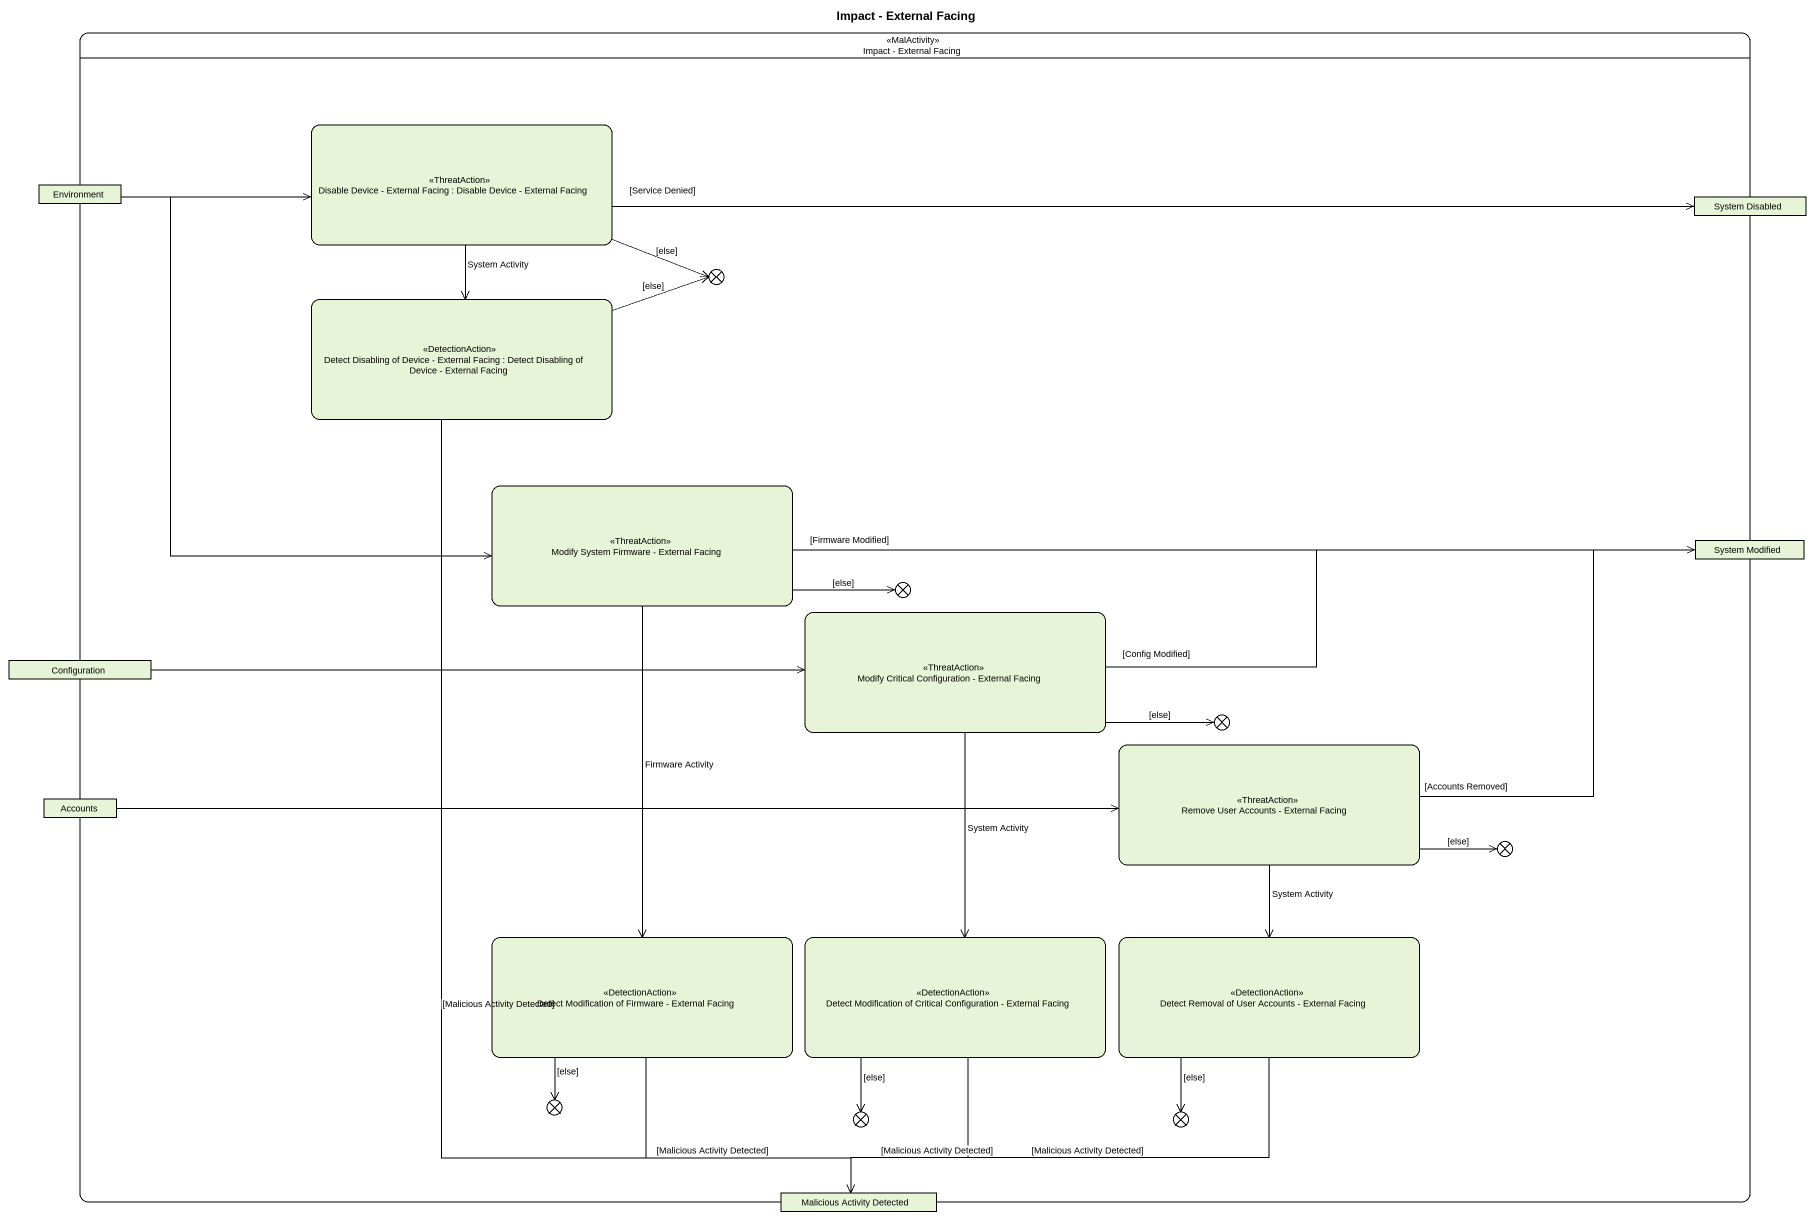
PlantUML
@startuml
title Impact - External Facing
hide empty description
state "Impact - External Facing" as Impact_External_Facing <<MalActivity>> {
  state "Disable Device - External Facing : Disable Device - External Facing" as Disable_Device_External <<ThreatAction>>
  state Environment <<object>>
  state "System Disabled" as System_Disabled <<object>>
  state flowfinal1 <<end>>
  state "Detect Disabling of Device - External Facing : Detect Disabling of Device - External Facing" as Detect_Disabling_of_Device <<DetectionAction>>
  state "Modify System Firmware - External Facing" as Modify_System_Firmware <<ThreatAction>>
  state "System Modified" as System_Modified <<object>>
  state flowfinal2 <<end>>
  state "Modify Critical Configuration - External Facing" as Modify_Critical <<ThreatAction>>
  state Configuration <<object>>
  state flowfinal3 <<end>>
  state "Remove User Accounts - External Facing" as Remove_User_Accounts <<ThreatAction>>
  state Accounts <<object>>
  state flowfinal4 <<end>>
  state "Detect Modification of Firmware - External Facing" as Detect_Modification_of <<DetectionAction>>
  state "Detect Modification of Critical Configuration - External Facing" as Detect_Modification_of_2 <<DetectionAction>>
  state "Detect Removal of User Accounts - External Facing" as Detect_Removal_of_User <<DetectionAction>>
  state flowfinal5 <<end>>
  state flowfinal6 <<end>>
  state flowfinal7 <<end>>
  state "Malicious Activity Detected" as Malicious_Activity_Detected <<object>>
}
Disable_Device_External -right-> System_Disabled : [Service Denied]
Disable_Device_External -right-> flowfinal1 : [else]
Disable_Device_External --> Detect_Disabling_of_Device : System Activity
Environment -right-> Disable_Device_External
Environment --> Modify_System_Firmware
Detect_Disabling_of_Device -right-> flowfinal1 : [else]
Detect_Disabling_of_Device --> Malicious_Activity_Detected : [Malicious Activity Detected]
Modify_System_Firmware -right-> System_Modified : [Firmware Modified]
Modify_System_Firmware -right-> flowfinal2 : [else]
Modify_System_Firmware --> Detect_Modification_of : Firmware Activity
Modify_Critical -right-> System_Modified : [Config Modified]
Modify_Critical -right-> flowfinal3 : [else]
Modify_Critical --> Detect_Modification_of_2 : System Activity
Configuration -right-> Modify_Critical
Remove_User_Accounts -right-> System_Modified : [Accounts Removed]
Remove_User_Accounts -right-> flowfinal4 : [else]
Remove_User_Accounts --> Detect_Removal_of_User : System Activity
Accounts -right-> Remove_User_Accounts
Detect_Modification_of --> flowfinal5 : [else]
Detect_Modification_of --> Malicious_Activity_Detected : [Malicious Activity Detected]
Detect_Modification_of_2 --> flowfinal6 : [else]
Detect_Modification_of_2 --> Malicious_Activity_Detected : [Malicious Activity Detected]
Detect_Removal_of_User --> flowfinal7 : [else]
Detect_Removal_of_User -left-> Malicious_Activity_Detected : [Malicious Activity Detected]
@enduml
